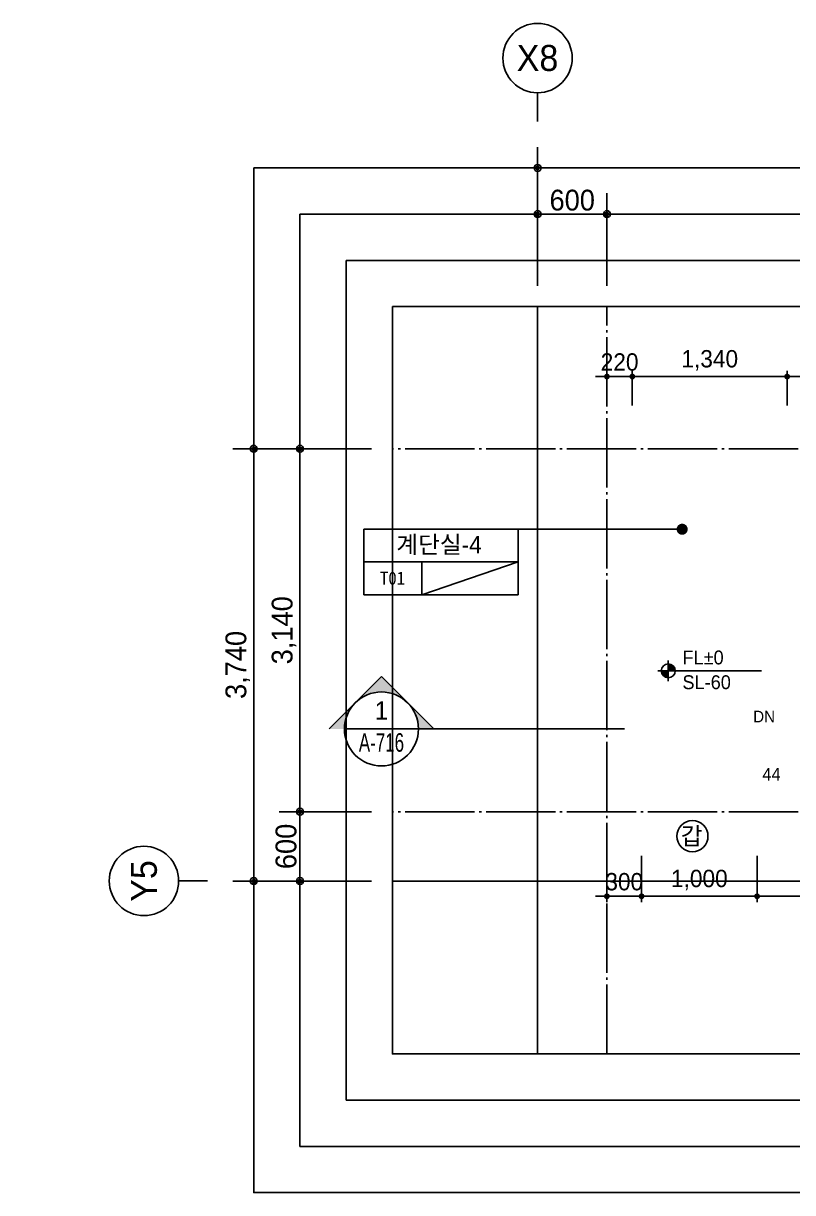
# Model space of a CAD drawing. Header units: millimetres. Extents: x 252711992 to 505989238, y 504776675 to 1009617600.
# Drawn here: x 253341699 to 253348356, y 504806267 to 504816382 of the extents above; entities that cross this region are included whole.
import ezdxf
from ezdxf.enums import TextEntityAlignment as Align
from ezdxf.xclip import XClip

# ---------------------------------------------------------------- set-up
doc = ezdxf.new("R2010")
doc.units = ezdxf.units.MM
doc.header["$XCLIPFRAME"] = 0
doc.linetypes.add('CEN', pattern=[35, 30, -2, 1, -2])
for name, color, linetype in [('$ZCDB_AUDIT_GENERATED_600D18', 7, 'Continuous'), ('0KD DIM', 7, 'Continuous'), ('4A.TEC CEN', 1, 'CEN'), ('4A.TEC ELE 4', 9, 'Continuous'), ('4A.TEC TEXT', 7, 'Continuous'), ('4A.TEC TEXT 1', 3, 'Continuous'), ('4A.TEC TEXT 2', 3, 'Continuous'), ('4A.TEC 벽체 3', 4, 'Continuous'), ('4A.TEC 벽체 4', 7, 'Continuous'), ('4A.TEC 심볼', 7, 'Continuous'), ('LEV', 7, 'Continuous'), ('ROM', 7, 'Continuous'), ('SYM', 1, 'Continuous'), ('TEXT', 7, 'Continuous')]:
    doc.layers.add(name, color=color, linetype=linetype)
doc.layers.add('DEFPOINT', color=135, linetype='Continuous', plot=False)
doc.styles.add('1', font='')
doc.styles.add('GHS', font='malgun.ttf')
doc.styles.add('나눔고딕', font='')
doc.styles.add('돋움', font='')
doc.styles.add('돋음체', font='')
doc.styles.add('울릉도L', font='')
doc.styles.get('1').set_extended_font_data('DotumChe')
doc.styles.get('나눔고딕').set_extended_font_data('Dotum')
doc.styles.get('돋움').set_extended_font_data('Dotum')
doc.styles.get('돋음체').set_extended_font_data('Dotum')
doc.styles.get('울릉도L').set_extended_font_data('Dotum')
doc.dimstyles.new('DIM_600(외부치수)', dxfattribs={"dimscale": 400, "dimtxt": 3.3, "dimasz": 1, "dimexe": 2, "dimexo": 2, "dimgap": 1, "dimtad": 1, "dimdec": 0, "dimdsep": 46, "dimlunit": 6, "dimtxsty": '나눔고딕', "dimblk1": 'DIMDOT', "dimblk2": 'DIMDOT', "dimsah": 1, "dimcen": 2.5, "dimdle": 1.5, "dimclrd": 8, "dimclre": 8, "dimclrt": 3, "dimadec": 0, "dimazin": 0, "dimtfac": 1, "dimtdec": 0, "dimtix": 1, "dimtmove": 2, "dimatfit": 3, "dimldrblk": 'DIMDOT', "dimfxl": 1, "dimtvp": 1, "dimtolj": 1, "dimtzin": 0, "dimarcsym": 0})
doc.dimstyles.new('KD DIM 1', dxfattribs={"dimscale": 50, "dimtxt": 3, "dimasz": 1, "dimexe": 1, "dimexo": 1, "dimgap": 1, "dimtad": 1, "dimdec": 0, "dimzin": 0, "dimdsep": 46, "dimlunit": 6, "dimtxsty": '돋음체', "dimblk": 'DOT', "dimcen": 3, "dimdle": 1, "dimclrd": 256, "dimclre": 256, "dimclrt": 3, "dimazin": 0, "dimtfac": 1, "dimtdec": 0, "dimtix": 1, "dimtmove": 2, "dimatfit": 3, "dimldrblk": 'OBLIQUE', "dimfxl": 1, "dimtvp": 0.8333, "dimtolj": 1, "dimtzin": 0, "dimarcsym": 0})

# ---------------------------------------------------------------- blocks, each defined once
blk = doc.blocks.new('dwgFD3B')
at = {"layer": '4A.TEC CEN', "color": 250, "ltscale": 500}
blk.add_line((49194.51, -169936.83, -3333.33), (358000, -169936.83, -3333.33), dxfattribs=at)
at = {"layer": '4A.TEC CEN', "color": 250, "ltscale": 500, "elevation": -3333.33}
blk.add_lwpolyline([(241807.63, -39163.16), (241807.63, -267000)], dxfattribs=at)
blk = doc.blocks.new('ccs122')
at = {"layer": '4A.TEC 심볼'}
blk.add_line((0, 8), (0, 3), dxfattribs=at)
blk.add_circle((0, 14), 6, dxfattribs=at)
at = {"layer": '4A.TEC TEXT 2', "color": 3, "style": 'GHS'}
blk.add_attdef('NO', text='', height=4.5, dxfattribs=at).set_placement((-0.01, 14.02), align=Align.MIDDLE_CENTER)
blk = doc.blocks.new('DIMDOT')
at = {"color": 0}
blk.add_line((-2, 0), (2, 0), dxfattribs=at)
for radius in [0.5, 0.25]:
    blk.add_circle((0, 0), radius, dxfattribs=at)
blk = doc.blocks.new('*D451')
at = {"layer": '$ZCDB_AUDIT_GENERATED_600D18', "color": 8, "lineweight": -2, "transparency": 16777216}
for p, q in [((253344713, 504812702), (253343513, 504812702)), ((253343693, 504812642), (253343693, 504809022)), ((253344713, 504808962), (253343513, 504808962))]:
    blk.add_line(p, q, dxfattribs=at)
at = {"layer": 'Defpoints', "color": 0, "transparency": 16777216}
for p in [(253344893, 504812702, 0), (253343693, 504808962), (253344893, 504808962, 0)]:
    blk.add_point(p, dxfattribs=at)
at = {"layer": '$ZCDB_AUDIT_GENERATED_600D18', "color": 8, "lineweight": -2, "transparency": 16777216, "xscale": 60, "yscale": 60, "zscale": 60}
for p, rotation in [((253343693, 504812702), 90), ((253343693, 504808962), 270)]:
    blk.add_blockref('DIMDOT', p, dxfattribs=dict(at, rotation=rotation))
at = {"layer": '$ZCDB_AUDIT_GENERATED_600D18', "color": 3, "transparency": 16777216, "insert": (253343555, 504810832), "char_height": 180, "attachment_point": 5, "rotation": 90, "style": '나눔고딕'}
blk.add_mtext('\\A1;3,740', dxfattribs=at)
blk = doc.blocks.new('*D452')
at = {"layer": '$ZCDB_AUDIT_GENERATED_600D18', "color": 8, "lineweight": -2, "transparency": 16777216}
for p, q in [((253344713, 504809562), (253343913, 504809562)), ((253344093, 504809022), (253344093, 504809502)), ((253344713, 504808962), (253343913, 504808962))]:
    blk.add_line(p, q, dxfattribs=at)
at = {"layer": 'Defpoints', "color": 0, "transparency": 16777216}
for p in [(253344093, 504809562), (253344893, 504809562, 0), (253344893, 504808962, 0)]:
    blk.add_point(p, dxfattribs=at)
at = {"layer": '$ZCDB_AUDIT_GENERATED_600D18', "color": 8, "lineweight": -2, "transparency": 16777216, "xscale": 60, "yscale": 60, "zscale": 60}
for p, rotation in [((253344093, 504809562), 90), ((253344093, 504808962), 270)]:
    blk.add_blockref('DIMDOT', p, dxfattribs=dict(at, rotation=rotation))
at = {"layer": '$ZCDB_AUDIT_GENERATED_600D18', "color": 3, "transparency": 16777216, "insert": (253343973, 504809262), "char_height": 180, "attachment_point": 5, "rotation": 90, "style": '나눔고딕'}
blk.add_mtext('\\A1;600', dxfattribs=at)
blk = doc.blocks.new('*D453')
at = {"layer": '$ZCDB_AUDIT_GENERATED_600D18', "color": 8, "lineweight": -2, "transparency": 16777216}
for p, q in [((253346149, 504814112), (253346149, 504815312)), ((253357149, 504814112), (253357149, 504815312)), ((253346209, 504815132), (253357089, 504815132))]:
    blk.add_line(p, q, dxfattribs=at)
at = {"layer": 'Defpoints', "color": 0, "transparency": 16777216}
for p in [(253357149, 504815132), (253346149, 504813932, 0), (253357149, 504813932)]:
    blk.add_point(p, dxfattribs=at)
at = {"layer": '$ZCDB_AUDIT_GENERATED_600D18', "color": 8, "lineweight": -2, "transparency": 16777216, "xscale": 60, "yscale": 60, "zscale": 60, "rotation": 180}
blk.add_blockref('DIMDOT', (253346149, 504815132), dxfattribs=at)
at = {"layer": '$ZCDB_AUDIT_GENERATED_600D18', "color": 8, "lineweight": -2, "transparency": 16777216, "xscale": 60, "yscale": 60, "zscale": 60}
blk.add_blockref('DIMDOT', (253357149, 504815132), dxfattribs=at)
at = {"layer": '$ZCDB_AUDIT_GENERATED_600D18', "color": 3, "transparency": 16777216, "insert": (253351649, 504815270), "char_height": 180, "attachment_point": 5, "style": '나눔고딕'}
blk.add_mtext('\\A1;11,000', dxfattribs=at)
blk = doc.blocks.new('*D455')
at = {"layer": '$ZCDB_AUDIT_GENERATED_600D18', "color": 8, "lineweight": -2, "transparency": 16777216}
for p, q in [((253346149, 504814112), (253346149, 504814912)), ((253346749, 504814112), (253346749, 504814912)), ((253346689, 504814732), (253346209, 504814732))]:
    blk.add_line(p, q, dxfattribs=at)
at = {"layer": 'Defpoints', "color": 0, "transparency": 16777216}
for p in [(253346149, 504814732), (253346149, 504813932, 39667), (253346749, 504813932, 34667)]:
    blk.add_point(p, dxfattribs=at)
at = {"layer": '$ZCDB_AUDIT_GENERATED_600D18', "color": 8, "lineweight": -2, "transparency": 16777216, "xscale": 60, "yscale": 60, "zscale": 60, "rotation": 180}
blk.add_blockref('DIMDOT', (253346149, 504814732), dxfattribs=at)
at = {"layer": '$ZCDB_AUDIT_GENERATED_600D18', "color": 8, "lineweight": -2, "transparency": 16777216, "xscale": 60, "yscale": 60, "zscale": 60}
blk.add_blockref('DIMDOT', (253346749, 504814732), dxfattribs=at)
at = {"layer": '$ZCDB_AUDIT_GENERATED_600D18', "color": 3, "transparency": 16777216, "insert": (253346449, 504814852), "char_height": 180, "attachment_point": 5, "style": '나눔고딕'}
blk.add_mtext('\\A1;600', dxfattribs=at)
blk = doc.blocks.new('*D456')
at = {"layer": '$ZCDB_AUDIT_GENERATED_600D18', "color": 8, "lineweight": -2, "transparency": 16777216}
for p, q in [((253344713, 504812702), (253343913, 504812702)), ((253344093, 504812642), (253344093, 504809622)), ((253344713, 504809562), (253343913, 504809562))]:
    blk.add_line(p, q, dxfattribs=at)
at = {"layer": 'Defpoints', "color": 0, "transparency": 16777216}
for p in [(253344893, 504812702, 0), (253344093, 504809562), (253344893, 504809562, 0)]:
    blk.add_point(p, dxfattribs=at)
at = {"layer": '$ZCDB_AUDIT_GENERATED_600D18', "color": 8, "lineweight": -2, "transparency": 16777216, "xscale": 60, "yscale": 60, "zscale": 60}
for p, rotation in [((253344093, 504812702), 90), ((253344093, 504809562), 270)]:
    blk.add_blockref('DIMDOT', p, dxfattribs=dict(at, rotation=rotation))
at = {"layer": '$ZCDB_AUDIT_GENERATED_600D18', "color": 3, "transparency": 16777216, "insert": (253343955, 504811132), "char_height": 180, "attachment_point": 5, "rotation": 90, "style": '나눔고딕'}
blk.add_mtext('\\A1;3,140', dxfattribs=at)
blk = doc.blocks.new('*D457')
at = {"layer": '$ZCDB_AUDIT_GENERATED_600D18', "color": 8, "lineweight": -2, "transparency": 16777216}
for p, q in [((253346749, 504814112), (253346749, 504814912)), ((253352389, 504814112), (253352389, 504814912)), ((253346809, 504814732), (253352329, 504814732))]:
    blk.add_line(p, q, dxfattribs=at)
at = {"layer": 'Defpoints', "color": 0, "transparency": 16777216}
for p in [(253352389, 504814732), (253346749, 504813932, 34667), (253352389, 504813932, 81667)]:
    blk.add_point(p, dxfattribs=at)
at = {"layer": '$ZCDB_AUDIT_GENERATED_600D18', "color": 8, "lineweight": -2, "transparency": 16777216, "xscale": 60, "yscale": 60, "zscale": 60, "rotation": 180}
blk.add_blockref('DIMDOT', (253346749, 504814732), dxfattribs=at)
at = {"layer": '$ZCDB_AUDIT_GENERATED_600D18', "color": 8, "lineweight": -2, "transparency": 16777216, "xscale": 60, "yscale": 60, "zscale": 60}
blk.add_blockref('DIMDOT', (253352389, 504814732), dxfattribs=at)
at = {"layer": '$ZCDB_AUDIT_GENERATED_600D18', "color": 3, "transparency": 16777216, "insert": (253349569, 504814870), "char_height": 180, "attachment_point": 5, "style": '나눔고딕'}
blk.add_mtext('\\A1;5,640', dxfattribs=at)
blk = doc.blocks.new('A$C092cc5a8')
at = {"layer": '4A.TEC 벽체 3', "elevation": 0, "flags": 128}
blk.add_lwpolyline([(-28245, 4096), (5555, 4096)], dxfattribs=at)
at = {"layer": '4A.TEC 벽체 4', "color": 251, "lineweight": 0, "ltscale": 15, "elevation": 0}
for points in [[(-28370, 3971), (5680, 3971)], [(-28495, 3846), (5805, 3846)]]:
    blk.add_lwpolyline(points, dxfattribs=at)
blk = doc.blocks.new('A$C6C9969DE')
at = {"layer": 'ROM', "color": 0, "linetype": 'Continuous'}
for p, q in [((0, 510), (2400, 510)), ((900, 0), (900, 510))]:
    blk.add_line(p, q, dxfattribs=at)
blk.add_lwpolyline([(0, 0), (2400, 0), (2400, 1020), (0, 1020)], close=True, dxfattribs=at)
blk = doc.blocks.new('A$C3A5201BD')
at = {"layer": 'LEV'}
h = blk.add_hatch(color=256, dxfattribs=at)
h.paths.add_polyline_path([(200, 200), (335, 200, 0.414214), (200, 335)])
h.paths.add_polyline_path([(200, 65), (200, 200), (65, 200, 0.414214)])
at = {"layer": 'LEV', "color": 7}
for p, q in [((200, 0), (200, 400)), ((0, 200), (2007, 200)), ((0, 200), (400, 200))]:
    blk.add_line(p, q, dxfattribs=at)
blk.add_circle((200, 200), 135, dxfattribs=at)
blk = doc.blocks.new('단면기호1')
at = {"layer": 'SYM'}
h = blk.add_hatch(color=256, dxfattribs=at)
h.paths.add_polyline_path([(4.24, 4.24, -0.198912), (6, 0), (8.49, 0)])
h.paths.add_polyline_path([(0, 8.49), (-4.24, 4.24, -0.414214), (4.24, 4.24)])
h.paths.add_polyline_path([(-4.24, 4.24), (-8.49, 0), (-6, 0, -0.198912)])
for p in [(-8.49, 0), (8.49, 0)]:
    blk.add_line(p, (0, 8.49), dxfattribs=at)
blk.add_circle((0, 0), 6, dxfattribs=at)
blk = doc.blocks.new('_Dot')
at = {"color": 0, "linetype": 'ByBlock', "lineweight": -2}
blk.add_line((-0.5, 0), (-1, 0), dxfattribs=at)
at = {"color": 0, "linetype": 'ByBlock', "const_width": 0.5}
blk.add_lwpolyline([(-0.25, 0, 1), (0.25, 0, 1)], format="xyb", close=True, dxfattribs=at)
blk = doc.blocks.new('*D1055')
at = {"layer": '0KD DIM', "lineweight": -2, "transparency": 16777216}
for p, q in [((253347049, 504809181), (253347049, 504808781)), ((253348049, 504809181), (253348049, 504808781)), ((253347099, 504808831), (253347999, 504808831))]:
    blk.add_line(p, q, dxfattribs=at)
at = {"layer": 'Defpoints', "color": 0, "transparency": 16777216}
for p in [(253347049, 504809231), (253348049, 504809231), (253348049, 504808831)]:
    blk.add_point(p, dxfattribs=at)
at = {"layer": '0KD DIM', "lineweight": -2, "transparency": 16777216, "xscale": 50, "yscale": 50, "zscale": 50, "rotation": 180}
blk.add_blockref('_Dot', (253347049, 504808831), dxfattribs=at)
at = {"layer": '0KD DIM', "lineweight": -2, "transparency": 16777216, "xscale": 50, "yscale": 50, "zscale": 50}
blk.add_blockref('_Dot', (253348049, 504808831), dxfattribs=at)
at = {"layer": '0KD DIM', "color": 3, "transparency": 16777216, "insert": (253347549, 504808971), "char_height": 150, "attachment_point": 5, "style": '돋음체'}
blk.add_mtext('\\A1;1,000', dxfattribs=at)
blk = doc.blocks.new('_OBLIQUE')
at = {"color": 0, "linetype": 'ByBlock'}
blk.add_line((-0.5, -0.5), (0.5, 0.5), dxfattribs=at)
blk = doc.blocks.new('*D1056')
at = {"layer": '0KD DIM', "lineweight": -2, "transparency": 16777216}
for p, q in [((253346749, 504809181), (253346749, 504808781)), ((253347049, 504809181), (253347049, 504808781)), ((253346699, 504808831), (253346649, 504808831)), ((253347049, 504808831), (253346749, 504808831)), ((253347099, 504808831), (253347149, 504808831))]:
    blk.add_line(p, q, dxfattribs=at)
at = {"layer": 'Defpoints', "color": 0, "transparency": 16777216}
for p in [(253346749, 504809231), (253347049, 504809231), (253346749, 504808831)]:
    blk.add_point(p, dxfattribs=at)
at = {"layer": '0KD DIM', "lineweight": -2, "transparency": 16777216, "xscale": 50, "yscale": 50, "zscale": 50}
blk.add_blockref('_Dot', (253346749, 504808831), dxfattribs=at)
at = {"layer": '0KD DIM', "lineweight": -2, "transparency": 16777216, "xscale": 50, "yscale": 50, "zscale": 50, "rotation": 180}
blk.add_blockref('_Dot', (253347049, 504808831), dxfattribs=at)
at = {"layer": '0KD DIM', "color": 3, "transparency": 16777216, "insert": (253346899, 504808956), "char_height": 150, "attachment_point": 5, "style": '돋음체'}
blk.add_mtext('\\A1;300', dxfattribs=at)
blk = doc.blocks.new('*D1057')
at = {"layer": '0KD DIM', "lineweight": -2, "transparency": 16777216}
for p, q in [((253348049, 504809181), (253348049, 504808781)), ((253352389, 504809181), (253352389, 504808781)), ((253352339, 504808831), (253348099, 504808831))]:
    blk.add_line(p, q, dxfattribs=at)
at = {"layer": 'Defpoints', "color": 0, "transparency": 16777216}
for p in [(253348049, 504809231), (253352389, 504809231), (253348049, 504808831)]:
    blk.add_point(p, dxfattribs=at)
at = {"layer": '0KD DIM', "lineweight": -2, "transparency": 16777216, "xscale": 50, "yscale": 50, "zscale": 50, "rotation": 180}
blk.add_blockref('_Dot', (253348049, 504808831), dxfattribs=at)
at = {"layer": '0KD DIM', "lineweight": -2, "transparency": 16777216, "xscale": 50, "yscale": 50, "zscale": 50}
blk.add_blockref('_Dot', (253352389, 504808831), dxfattribs=at)
at = {"layer": '0KD DIM', "color": 3, "transparency": 16777216, "insert": (253350219, 504808971), "char_height": 150, "attachment_point": 5, "style": '돋음체'}
blk.add_mtext('\\A1;4,340', dxfattribs=at)
blk = doc.blocks.new('*D1050')
at = {"layer": '0KD DIM', "lineweight": -2, "transparency": 16777216}
for p, q in [((253348309, 504813077), (253348309, 504813377)), ((253350829, 504813077), (253350829, 504813377)), ((253350779, 504813327), (253348359, 504813327))]:
    blk.add_line(p, q, dxfattribs=at)
at = {"layer": 'Defpoints', "color": 0, "transparency": 16777216}
for p in [(253348309, 504813327), (253348309, 504813027, 0), (253350829, 504813027)]:
    blk.add_point(p, dxfattribs=at)
at = {"layer": '0KD DIM', "lineweight": -2, "transparency": 16777216, "xscale": 50, "yscale": 50, "zscale": 50, "rotation": 180}
blk.add_blockref('_Dot', (253348309, 504813327), dxfattribs=at)
at = {"layer": '0KD DIM', "lineweight": -2, "transparency": 16777216, "xscale": 50, "yscale": 50, "zscale": 50}
blk.add_blockref('_Dot', (253350829, 504813327), dxfattribs=at)
at = {"layer": '0KD DIM', "color": 3, "transparency": 16777216, "insert": (253349569, 504813467), "char_height": 150, "attachment_point": 5, "style": '돋음체'}
blk.add_mtext('\\A1;2,520', dxfattribs=at)
blk = doc.blocks.new('*D1052')
at = {"layer": '0KD DIM', "lineweight": -2, "transparency": 16777216}
for p, q in [((253346969, 504813077), (253346969, 504813377)), ((253348309, 504813077), (253348309, 504813377)), ((253348259, 504813327), (253347019, 504813327))]:
    blk.add_line(p, q, dxfattribs=at)
at = {"layer": 'Defpoints', "color": 0, "transparency": 16777216}
for p in [(253346969, 504813327), (253346969, 504813027), (253348309, 504813027)]:
    blk.add_point(p, dxfattribs=at)
at = {"layer": '0KD DIM', "lineweight": -2, "transparency": 16777216, "xscale": 50, "yscale": 50, "zscale": 50, "rotation": 180}
blk.add_blockref('_Dot', (253346969, 504813327), dxfattribs=at)
at = {"layer": '0KD DIM', "lineweight": -2, "transparency": 16777216, "xscale": 50, "yscale": 50, "zscale": 50}
blk.add_blockref('_Dot', (253348309, 504813327), dxfattribs=at)
at = {"layer": '0KD DIM', "color": 3, "transparency": 16777216, "insert": (253347639, 504813467), "char_height": 150, "attachment_point": 5, "style": '돋음체'}
blk.add_mtext('\\A1;1,340', dxfattribs=at)
blk = doc.blocks.new('*D1054')
at = {"layer": '0KD DIM', "lineweight": -2, "transparency": 16777216}
for p, q in [((253346749, 504813077), (253346749, 504813377)), ((253346969, 504813077), (253346969, 504813377)), ((253346699, 504813327), (253346649, 504813327)), ((253346749, 504813327), (253346969, 504813327)), ((253347019, 504813327), (253347069, 504813327))]:
    blk.add_line(p, q, dxfattribs=at)
at = {"layer": 'Defpoints', "color": 0, "transparency": 16777216}
for p in [(253346969, 504813327), (253346749, 504813027), (253346969, 504813027)]:
    blk.add_point(p, dxfattribs=at)
at = {"layer": '0KD DIM', "lineweight": -2, "transparency": 16777216, "xscale": 50, "yscale": 50, "zscale": 50}
blk.add_blockref('_Dot', (253346749, 504813327), dxfattribs=at)
at = {"layer": '0KD DIM', "lineweight": -2, "transparency": 16777216, "xscale": 50, "yscale": 50, "zscale": 50, "rotation": 180}
blk.add_blockref('_Dot', (253346969, 504813327), dxfattribs=at)
at = {"layer": '0KD DIM', "color": 3, "transparency": 16777216, "insert": (253346859, 504813452), "char_height": 150, "attachment_point": 5, "style": '돋음체'}
blk.add_mtext('\\A1;220', dxfattribs=at)

msp = doc.modelspace()

# ---------------------------------------------------------------- linework, layer by layer
msp.add_line((253345146.55, 504811439.35), (253345979.88, 504811722.69))
at = {"layer": '4A.TEC CEN', "ltscale": 20}
for p, q in [((253346748.77, 504807467.16, 1666.67), (253346748.77, 504813932.16, 1666.67)), ((253358203.05, 504812702.14, 1666.67), (253344892.67, 504812702.14, 1666.67)), ((253358203.05, 504809562.14, 1666.67), (253344892.67, 504809562.14, 1666.67))]:
    msp.add_line(p, q, dxfattribs=at)
at = {"layer": '4A.TEC 심볼'}
msp.add_circle((253347489.28, 504809350.73), 134.66, dxfattribs=at)
at = {"layer": 'DEFPOINT', "elevation": 3333.33}
for points in [[(253343692.67, 504815132.16), (253359403.05, 504815132.16), (253359403.05, 504806267.16), (253343692.67, 504806267.16)], [(253344092.67, 504814732.16), (253359003.05, 504814732.16), (253359003.05, 504806667.16), (253344092.67, 504806667.16)], [(253344492.67, 504814332.16), (253358603.05, 504814332.16), (253358603.05, 504807067.16), (253344492.67, 504807067.16)], [(253344892.67, 504813932.16), (253358203.05, 504813932.16), (253358203.05, 504807467.16), (253344892.67, 504807467.16)]]:
    msp.add_lwpolyline(points, close=True, dxfattribs=at)
at = {"layer": 'SYM'}
msp.add_line((253346900.7, 504810278.45, 1666.67), (253345118.27, 504810278.45, 1666.67), dxfattribs=at)
at = {"layer": 'SYM', "elevation": 1666.67}
msp.add_lwpolyline([(253345118.27, 504810278.45), (253344477.82, 504810278.45)], dxfattribs=at)
at = {"layer": 'TEXT'}
msp.add_line((253345979.88, 504812006.02), (253347400.37, 504812006.02), dxfattribs=at)
at = {"layer": 'TEXT', "const_width": 47.82}
msp.add_lwpolyline([(253347400.37, 504812029.93, 1), (253347400.37, 504811982.11, 1)], format="xyb", close=True, dxfattribs=at)

# ---------------------------------------------------------------- block references
ref = msp.add_blockref('dwgFD3B', (253104341.15, 504978898.98, -4999.1))
XClip(ref).set_block_clipping_path([(240551.5187525749, -171431.8169597387), (253861.8992676735, -164966.8169609308)])
at = {"layer": '4A.TEC ELE 4'}
ref = msp.add_blockref('A$C092cc5a8', (253359093.55, 504804466.28, -3332.43), dxfattribs=at)
XClip(ref).set_block_clipping_path([(3899.121032089, 3000.882517755), (17209.5015471876, 9465.8825165629)])
at = {"layer": '4A.TEC 심볼'}
ref = msp.add_blockref('ccs122', (253346148.78, 504815382.16, -7764.32), dxfattribs=dict(at, xscale=49.99999977496833, yscale=49.99999977496833, zscale=49.99999977496833))
ref.add_attrib('NO', 'X8', dxfattribs={"layer": '0', "color": 3, "height": 225, "style": '울릉도L'}).set_placement((253346148.47, 504816083.06, -7764.32), align=Align.MIDDLE_CENTER)
ref = msp.add_blockref('ccs122', (253343442.67, 504808963.18, -4999.55), dxfattribs=dict(at, xscale=49.99999977496833, yscale=49.99999977496833, zscale=49.99999977496833, rotation=90))
ref.add_attrib('NO', 'Y5', dxfattribs={"layer": '0', "color": 3, "height": 225, "rotation": 90, "style": '울릉도L'}).set_placement((253342741.77, 504808962.87, -4999.55), align=Align.MIDDLE_CENTER)
at = {"layer": 'LEV', "xscale": 0.4469841265468151, "yscale": 0.4469841265468151, "zscale": 0.4469841265468151}
msp.add_blockref('A$C3A5201BD', (253347190.77, 504810691.46), dxfattribs=at)
at = {"layer": 'SYM', "xscale": -53.37150118498497, "yscale": 53.37150118498497, "zscale": 53.37150118498497, "rotation": 359.9999999999999}
msp.add_blockref('단면기호1', (253344798.04, 504810278.45, 1666.67), dxfattribs=at)
at = {"layer": 'TEXT', "xscale": 0.5555555568112274, "yscale": 0.5555555568112274, "zscale": 0.5555555568112274}
msp.add_blockref('A$C6C9969DE', (253344646.55, 504811439.35), dxfattribs=at)

# ---------------------------------------------------------------- texts
at = {"layer": '4A.TEC TEXT', "style": '돋움'}
msp.add_text('갑', height=150, dxfattribs=at).set_placement((253347483.04, 504809352.68), align=Align.MIDDLE_CENTER)
at = {"layer": '4A.TEC TEXT 1', "style": '돋음체'}
msp.add_text('DN', height=100, dxfattribs=at).set_placement((253348015.26, 504810385.73), align=Align.MIDDLE_LEFT)
at = {"layer": 'LEV', "style": '돋움'}
for s, p in [('FL%%P0', (253347402.9, 504810836.77)), ('SL-60', (253347402.9, 504810622.56))]:
    msp.add_text(s, height=120, dxfattribs=at).set_placement(p)
at = {"layer": 'TEXT'}
for s, height, style, p in [('계단실-4', 150, '돋움', (253345296.45, 504811873.52)), ('T01', 112.5, '1', (253344893.69, 504811583.05))]:
    msp.add_text(s, height=height, dxfattribs=dict(at, style=style)).set_placement(p, align=Align.MIDDLE_CENTER)
at = {"layer": 'TEXT', "style": '돋움'}
msp.add_text('1', height=160.11, dxfattribs=at).set_placement((253344798.04, 504810357.23, 1666.67), align=Align.CENTER)
at = {"layer": 'TEXT', "style": '돋움', "width": 0.7}
msp.add_text('A-716', height=160.115, dxfattribs=at).set_placement((253344798.04, 504810081.54, 1666.67), align=Align.CENTER)
at = {"layer": 'TEXT', "style": '나눔고딕'}
msp.add_text('44', height=108.675, dxfattribs=at).set_placement((253348252.38, 504809799.57, 1666.67), align=Align.BOTTOM_RIGHT)

# ---------------------------------------------------------------- dimensions: what is measured, and where the dimension line sits
at = {"layer": '$ZCDB_AUDIT_GENERATED_600D18'}
for base, p1, p2, picture, middle in [((253357148.78, 504815132.16, -7764.32), (253346148.78, 504813932.16, -7764.32), (253357148.78, 504813932.16, -7764.32), '*D453', (253351648.78, 504815269.62, -7764.32)), ((253352388.77, 504814732.16, -7764.32), (253346748.77, 504813932.16, 26902.34), (253352388.77, 504813932.16, 73902.34), '*D457', (253349568.77, 504814869.62, -7764.32))]:
    dim = msp.add_linear_dim(base=base, p1=p1, p2=p2, dimstyle='DIM_600(외부치수)', override={"dimscale": 300, "dimtxt": 0.6, "dimasz": 0.2, "dimexe": 0.6, "dimexo": 0.6, "dimgap": 0.1, "dimdec": 1, "dimblk1": 'DIMDOT', "dimblk2": 'DIMDOT', "dimdle": 0.5}, dxfattribs=at)
    dim.commit()
    dim.dimension.update_dxf_attribs({"geometry": picture, "text_midpoint": middle})
for base, p1, p2, angle, picture, middle in [((253346148.78, 504814732.16, -7764.32), (253346748.77, 504813932.16, 26902.34), (253346148.78, 504813932.16, 31902.33), 180, '*D455', (253346448.77, 504814852.28, -7764.32)), ((253343692.67, 504808962.14, -4999.55), (253344892.67, 504812702.14, -4999.55), (253344892.67, 504808962.14, -4999.55), 270, '*D451', (253343555.21, 504810832.14, -4999.55)), ((253344092.67, 504809562.14, -4999.55), (253344892.67, 504812702.14, -4999.55), (253344892.67, 504809562.14, -4999.55), 270, '*D456', (253343955.21, 504811132.14, -4999.55)), ((253344092.67, 504809562.14, -4999.55), (253344892.67, 504808962.14, -4999.55), (253344892.67, 504809562.14, -4999.55), 90, '*D452', (253343972.55, 504809262.14, -4999.55))]:
    dim = msp.add_linear_dim(base=base, p1=p1, p2=p2, angle=angle, dimstyle='DIM_600(외부치수)', override={"dimscale": 300, "dimtxt": 0.6, "dimasz": 0.2, "dimexe": 0.6, "dimexo": 0.6, "dimgap": 0.1, "dimdec": 1, "dimblk1": 'DIMDOT', "dimblk2": 'DIMDOT', "dimdle": 0.5}, dxfattribs=at)
    dim.commit()
    dim.dimension.update_dxf_attribs({"geometry": picture, "text_midpoint": middle})
at = {"layer": '0KD DIM'}
for base, p1, p2, picture, middle in [((253346968.77, 504813327.14, 1666.67), (253348308.77, 504813027.14, 1666.67), (253346968.77, 504813027.14, 1666.67), '*D1052', (253347638.77, 504813466.7, 1666.67)), ((253348308.77, 504813327.14, 1666.67), (253350828.77, 504813027.14, 1666.67), (253348308.77, 504813027.14, 1666.67), '*D1050', (253349568.77, 504813466.7, 1666.67)), ((253346748.77, 504808831.32, 1666.67), (253347048.77, 504809231.32, 1666.67), (253346748.77, 504809231.32, 1666.67), '*D1056', (253346898.77, 504808956.42, 1666.67)), ((253348048.77, 504808831.32, 1666.67), (253352388.77, 504809231.32, 1666.67), (253348048.77, 504809231.32, 1666.67), '*D1057', (253350218.77, 504808970.87, 1666.67))]:
    dim = msp.add_linear_dim(base=base, p1=p1, p2=p2, angle=180, dimstyle='KD DIM 1', dxfattribs=at)
    dim.commit()
    dim.dimension.update_dxf_attribs({"geometry": picture, "text_midpoint": middle})
for base, p1, p2, picture, middle in [((253346968.77, 504813327.14, 1666.67), (253346748.77, 504813027.14, 1666.67), (253346968.77, 504813027.14, 1666.67), '*D1054', (253346858.77, 504813452.24, 1666.67)), ((253348048.77, 504808831.32, 1666.67), (253347048.77, 504809231.32, 1666.67), (253348048.77, 504809231.32, 1666.67), '*D1055', (253347548.77, 504808970.87, 1666.67))]:
    dim = msp.add_linear_dim(base=base, p1=p1, p2=p2, dimstyle='KD DIM 1', dxfattribs=at)
    dim.commit()
    dim.dimension.update_dxf_attribs({"geometry": picture, "text_midpoint": middle})

doc.saveas('drawing.dxf')
